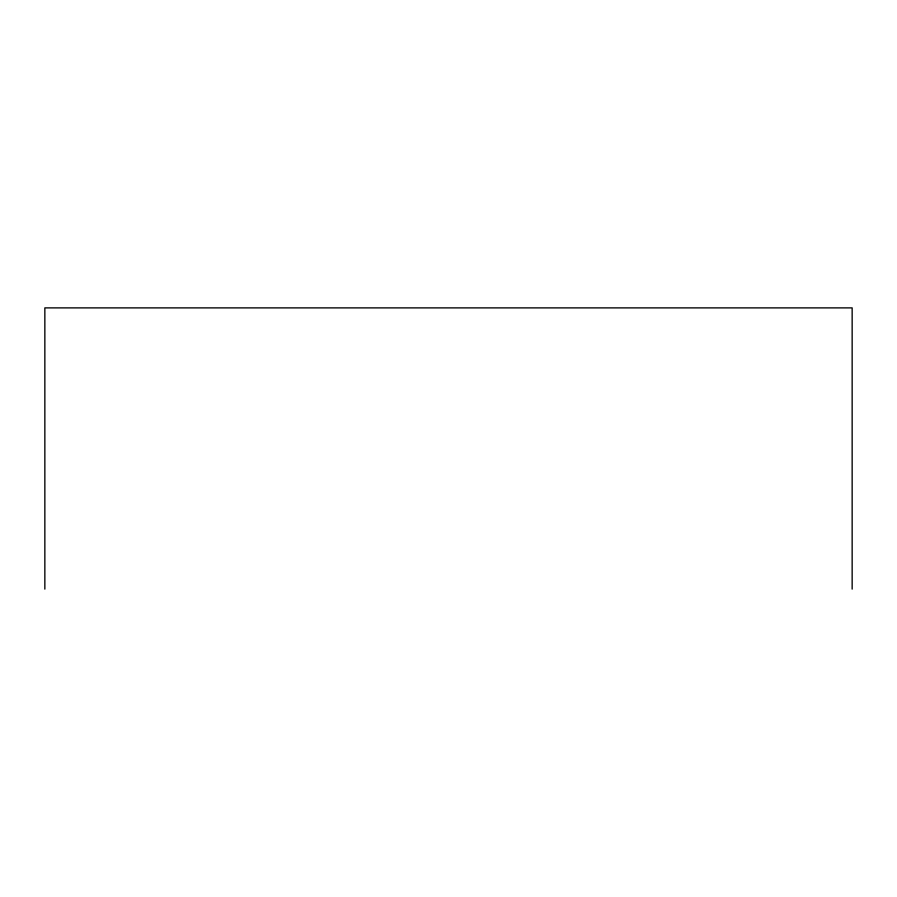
<?xml version="1.0" encoding="UTF-8"?>
<svg xmlns="http://www.w3.org/2000/svg" width="897" height="897" viewBox="0 0 897 897"><rect width="100%" height="100%" fill="white"/><g stroke="black" fill="none" stroke-linecap="round" stroke-linejoin="round"><path stroke-width="1.35" d="M852.15 589.116L852.15 307.884L44.85 307.884L44.85 589.116"/></g></svg>
